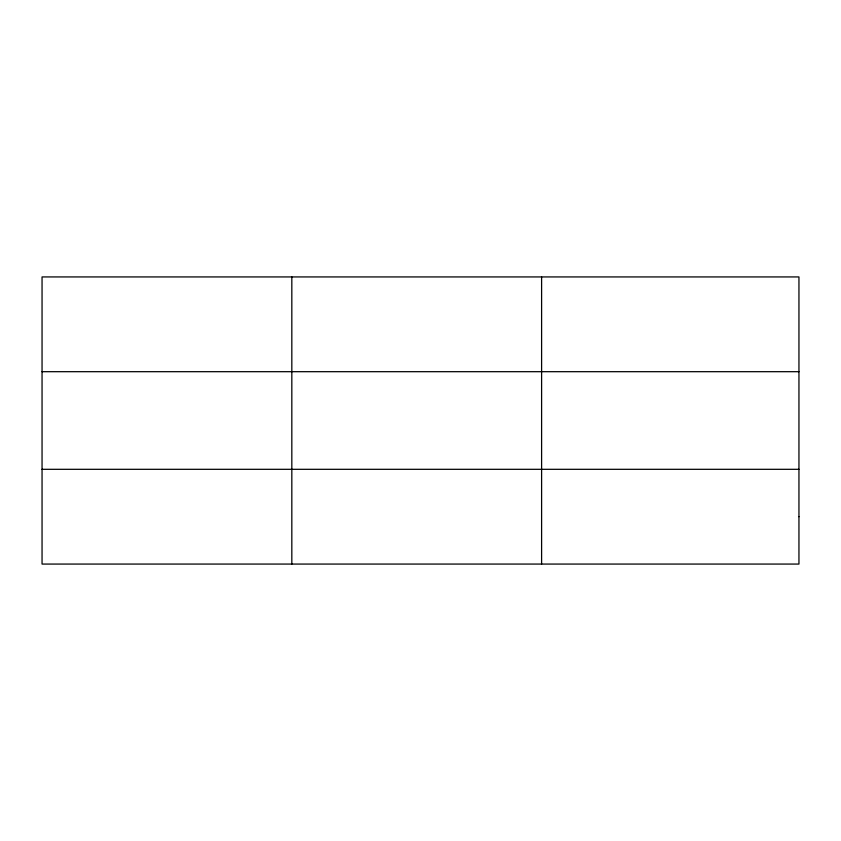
<?xml version="1.0" encoding="UTF-8"?>
<svg xmlns="http://www.w3.org/2000/svg" width="841" height="841" viewBox="0 0 841 841"><rect width="100%" height="100%" fill="white"/><g stroke="black" fill="none" stroke-linecap="round" stroke-linejoin="round"><path stroke-width="1.26" d="M291.827 276.931L291.827 564.069M541.604 276.931L541.604 564.069M42.05 371.69L798.95 371.69M42.05 469.31L798.95 469.31M798.95 516.689L798.95 564.069L42.05 564.069L42.05 276.931L798.95 276.931L798.95 516.689"/></g></svg>
